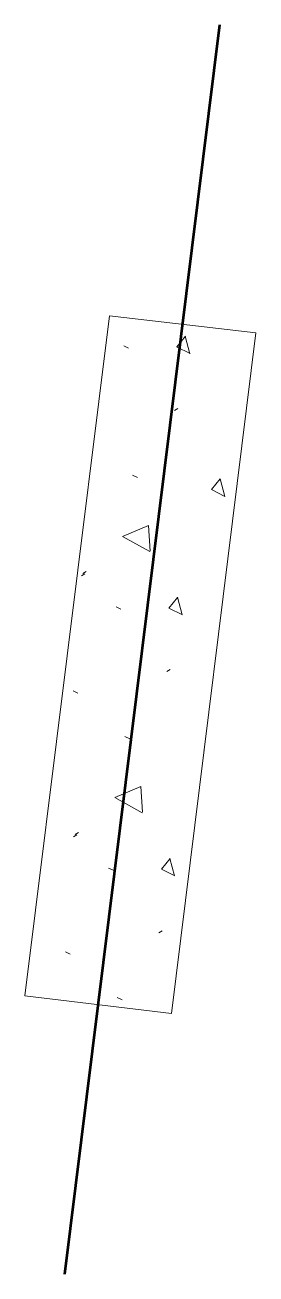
# Model space of a CAD drawing. Extents: x 2536931 to 2538613, y 7112513 to 7131087.
# Drawn here: x 2537942.07 to 2537949.9, y 7125549.22 to 7125591.61 of the extents above; entities that cross this region are included whole.
import ezdxf

# ---------------------------------------------------------------- set-up
doc = ezdxf.new("R2010")
doc.units = 0
doc.header["$MEASUREMENT"] = 0
doc.layers.add('C-WATR-UGND-Crossings', color=4, linetype='Continuous', lineweight=53)
doc.layers.add('CONCRETE REPAIR', color=7, linetype='Continuous', lineweight=13)

msp = doc.modelspace()

# ---------------------------------------------------------------- hatches: boundary and pattern name
at = {"layer": 'CONCRETE REPAIR', "linetype": 'Continuous'}
h = msp.add_hatch(dxfattribs=at)
h.set_pattern_fill('CONCRT', color=256, style=0)
h.set_pattern_definition([(153.3275, (2537939.91284, 7125566.96434), (76.730857, -37.728043), [0.51306, -104.40484]), (51.139, (2537939.4544, 7125567.19464), (-35.865896, -43.291102), [0.4682, -99.67027]), (-75.3746, (2537939.7481, 7125567.5592), (15.461447, -62.535676), [0.61725, -91.7486]), (169.984, (2537941.8918, 7125569.5244), (8.64128, -0.2537), [1.0675, -60.0934]), (41.3094, (2537940.8406, 7125569.7101), (-88.754188, -77.213618), [0.94593, -129.0613]), (-67.7756, (2537941.5511, 7125570.33454), (32.223684, -80.765443), [0.86043, -105.8053]), (151.173, (2537937.3688, 7125565.092), (8.6413, -0.2537), [1.0675, -18.3626]), (22.8197, (2537936.4335, 7125565.6068), (-17.54271, -8.35378), [0.96335, -84.5412]), (-86.6155, (2537937.3215, 7125565.9804), (-0.260158, -8.861182), [0.8712, -97.0263]), (31.445, (2537938.1942, 7125569.8799), (-70.431003, -42.276295), [0.13345, -113.4178]), (154.594, (2537936.6462, 7125571.9983), (17.022395, -9.368585), [0.1822, -65.9189]), (154.594, (2537943.8289, 7125568.9001), (17.022395, -9.36859), [0.1822, -65.9189]), (154.594, (2537941.6345, 7125567.2803), (17.022395, -9.368585), [0.1822, -65.9189]), (4.8185, (2537942.228, 7125571.6633), (-69.39037, -6.83157), [0.1675, -78.1409]), (154.594, (2537936.9428, 7125567.6031), (17.022395, -9.368585), [0.1822, -65.9189]), (154.594, (2537940.7937, 7125564.4917), (17.022395, -9.368585), [0.1822, -65.9189]), (153.3275, (2537942.7365, 7125564.47176), (76.730857, -37.728043), [0.51306, -104.40484]), (51.139, (2537942.2781, 7125564.7021), (-35.865896, -43.291102), [0.4682, -99.67027]), (-75.3746, (2537942.5718, 7125565.0666), (15.461447, -62.535676), [0.61725, -91.7486]), (153.3275, (2537938.732, 7125571.8075), (76.730857, -37.728043), [0.51306, -104.40484]), (51.139, (2537938.27356, 7125572.0378), (-35.865896, -43.291102), [0.4682, -99.67027]), (-75.3746, (2537938.5673, 7125572.4024), (15.461447, -62.535676), [0.61725, -91.7486]), (31.445, (2537935.0917, 7125564.34433), (-70.431003, -42.276295), [0.13345, -113.4178]), (31.445, (2537935.3074, 7125573.12974), (-70.431003, -42.276295), [0.13345, -113.4178])])
h.paths.add_polyline_path([(2537944.932, 7125581.73), (2537942.068, 7125558.655), (2537947.032, 7125558.056), (2537949.899, 7125581.158)])

# ---------------------------------------------------------------- linework, layer by layer
at = {"layer": 'C-WATR-UGND-Crossings', "linetype": 'Continuous'}
msp.add_line((2537943.416, 7125549.217), (2537948.677, 7125591.606), dxfattribs=at)
at = {"layer": 'CONCRETE REPAIR', "flags": 128}
msp.add_lwpolyline([(2537944.932, 7125581.73), (2537942.068, 7125558.655), (2537947.032, 7125558.056), (2537949.899, 7125581.158)], close=True, dxfattribs=at)

doc.saveas('drawing.dxf')
